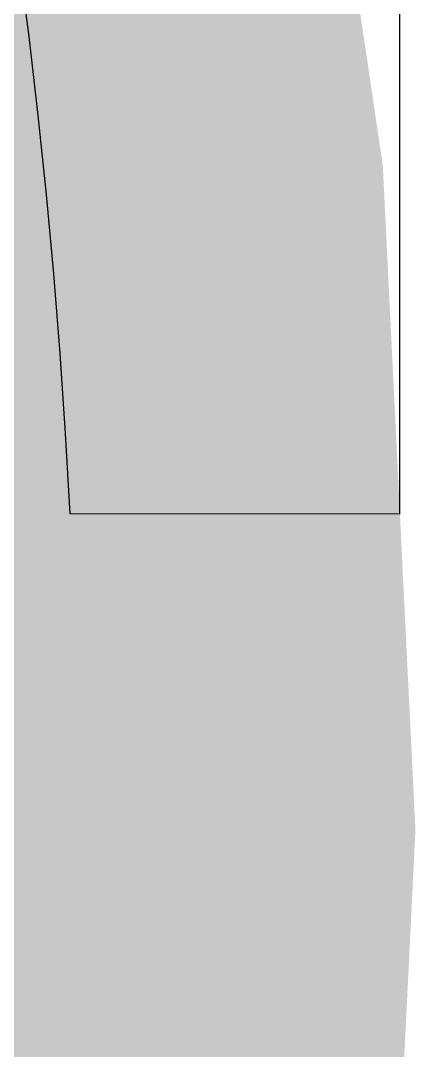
# Model space of a CAD drawing. Header units: inches. Extents: x -2 to 289, y -4 to 187.
# Drawn here: x 137.9164 to 138.0649, y 16.417 to 16.8043 of the extents above; entities that cross this region are included whole.
import ezdxf

# ---------------------------------------------------------------- set-up
doc = ezdxf.new("R2010")
doc.units = ezdxf.units.IN
doc.layers.add('Top Overlay', color=2, linetype='Continuous')

msp = doc.modelspace()

# ---------------------------------------------------------------- linework, layer by layer
at = {"layer": 'Top Overlay'}
for p, q in [((138.05889, 18.64763), (138.05889, 16.6187)), ((138.05889, 16.6187), (137.93496, 16.61884))]:
    msp.add_line(p, q, dxfattribs=at)
for points, const_width in [([(137.93789, 16.5, 1), (133.09412, 16.5, 1)], 0.254), ([(137.87439, 16.5, 1), (138.00139, 16.5, 1)], 0.127)]:
    msp.add_lwpolyline(points, format="xyb", close=True, dxfattribs=dict(at, const_width=const_width))
msp.add_arc((135.51599, 16.5), 2.42189, 2.81259, 89.99983, dxfattribs=at)

doc.saveas('drawing.dxf')
